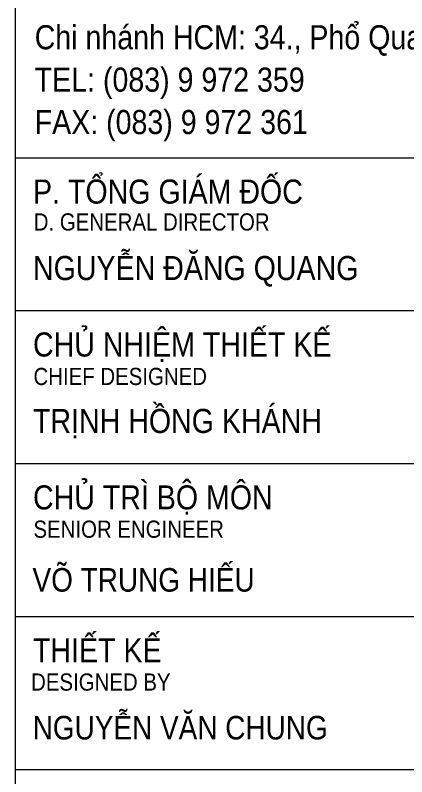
# Model space of a CAD drawing. Header units: millimetres. Extents: x 0 to 571985, y 0 to 2066666.
# Drawn here: x 569664.82 to 569667.82, y 2064926.92 to 2064932.74 of the extents above; entities that cross this region are included whole.
import ezdxf
from ezdxf.enums import TextEntityAlignment as Align

# ---------------------------------------------------------------- set-up
doc = ezdxf.new("R2010")
doc.units = ezdxf.units.MM
doc.linetypes.add('CENTER', pattern=[3, 1.5, -0.5, 0.5, -0.5])
for name, color, linetype, lineweight in [('A-KY HIEU', 34, 'Continuous', 20), ('A-TEXT', 7, 'Continuous', 18), ('E- RANH GIOI', 1, 'CENTER', 13)]:
    doc.layers.add(name, color=color, linetype=linetype, lineweight=lineweight)
doc.styles.add('Arial', font='arial.ttf')

# ---------------------------------------------------------------- blocks, each defined once
blk = doc.blocks.new('A$C33BC4D2A')
at = {"layer": 'A-KY HIEU', "color": 0}
for p, q in [((353.662, -4.903), (353.662, -292.097)), ((353.662, -181.132), (414.985, -181.132)), ((353.662, -192.813), (414.985, -192.813)), ((353.662, -204.493), (414.985, -204.493)), ((353.662, -216.174), (414.985, -216.174)), ((353.662, -227.854), (414.985, -227.854))]:
    blk.add_line(p, q, dxfattribs=at)
at = {"layer": 'A-TEXT', "style": 'Arial', "width": 0.85}
for s, height, p in [('Chi nhánh HCM: 34., Phổ Quang., F2., Tân Bình., TP. HCM', 1.83967, (355.151, -172.846)), ('TEL: (083) 9 972 359', 1.83967, (355.151, -176.085)), ('FAX: (083) 9 972 361', 1.83967, (355.151, -179.324)), ('P. TỔNG GIÁM ĐỐC', 1.83967, (355.024, -184.636)), ('NGUYỄN ĐĂNG QUANG', 1.83967, (355.024, -190.477)), ('CHỦ NHIỆM THIẾT KẾ', 1.83967, (355.024, -196.317)), ('TRỊNH HỒNG KHÁNH', 1.83967, (355.024, -202.157)), ('CHỦ TRÌ BỘ MÔN', 1.83967, (355.024, -207.997)), ('VÕ TRUNG HIẾU', 1.8, (354.986, -214.277)), ('THIẾT KẾ', 1.8397, (355.024, -219.678)), ('NGUYỄN VĂN CHUNG', 1.8, (354.994, -225.568))]:
    blk.add_text(s, height=height, dxfattribs=at).set_placement(p)
for s, p in [('D. GENERAL DIRECTOR', (355.079, -186.035)), ('CHIEF DESIGNED', (355.059, -197.838)), ('SENIOR ENGINEER', (355.057, -209.506)), ('DESIGNED BY', (354.876, -221.182))]:
    blk.add_text(s, height=1.31405, dxfattribs=at).set_placement(p, align=Align.MIDDLE_LEFT)

msp = doc.modelspace()

# ---------------------------------------------------------------- block references
at = {"layer": 'E- RANH GIOI', "xscale": 0.1, "yscale": 0.1, "zscale": 0.1}
msp.add_blockref('A$C33BC4D2A', (569629.456, 2064949.766), dxfattribs=at)

doc.saveas('drawing.dxf')
